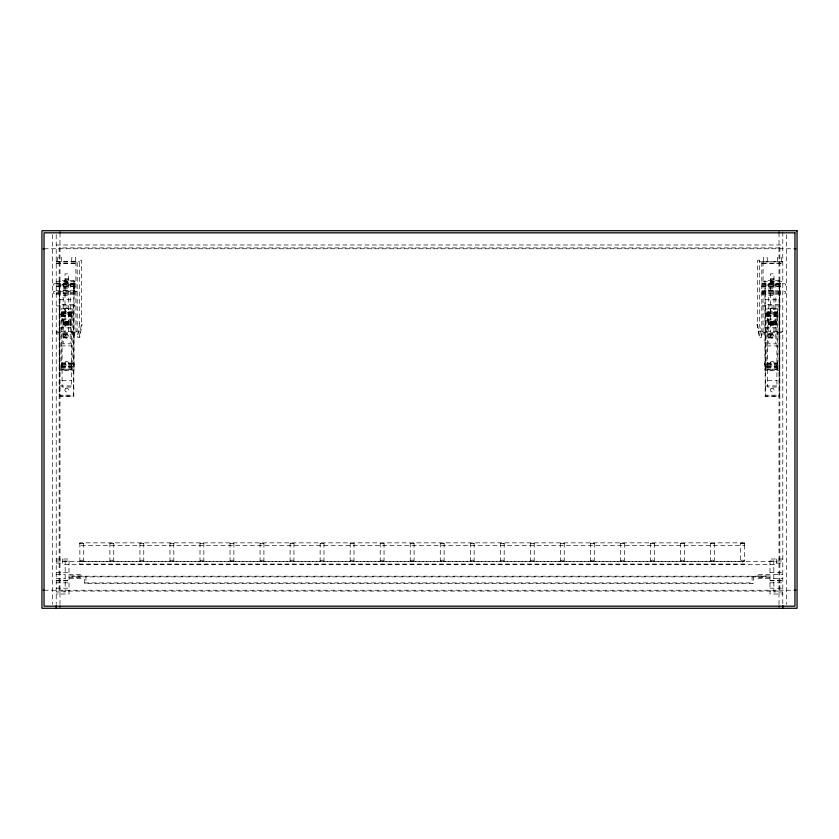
<?xml version="1.0" encoding="UTF-8"?>
<svg xmlns="http://www.w3.org/2000/svg" width="839" height="839" viewBox="0 0 839 839"><rect width="100%" height="100%" fill="white"/><g stroke="black" fill="none" stroke-linecap="round" stroke-linejoin="round"><path stroke-width="0.63" stroke-dasharray="4.2 3.15" d="M74.126 367.094L74.042 363.109M779.641 366.612L779.725 362.983L779.641 367.178L779.725 366.37M73.832 286.445L74 291.143L74 286.445M779.431 286.445L779.599 291.143L779.599 286.445M70.392 321.746L70.224 325.679L70.392 321.064L70.392 325.574M775.991 324.735L768.776 324.567L775.823 323.372L775.991 321.064L775.823 325.679L775.991 321.746M775.991 325.574L775.991 323.372L768.608 323.372M59.275 363.549C59.412 364 59.223 371.677 59.359 363.79M764.874 363.549L764.874 362.983L764.958 367.178L764.958 363.79M73.832 288.794L74 288.071M779.431 288.794L779.599 288.071M79.873 561.113C84.099 557.463 84.099 564.773 79.873 561.113L79.873 543.399L81.792 542.906L83.711 543.399L83.711 561.113M109.909 561.113C114.135 557.463 114.135 564.773 109.909 561.113L109.909 543.399L111.828 542.906L113.747 543.399L113.747 561.113M139.945 561.113C144.161 557.463 144.161 564.773 139.945 561.113L139.945 543.399L141.864 542.906L143.784 543.399L143.784 561.113M169.981 561.113C174.197 557.463 174.197 564.773 169.981 561.113L169.981 543.399L171.89 542.906L173.809 543.399L173.809 561.113M200.007 561.113C204.234 557.463 204.234 564.773 200.007 561.113L200.007 543.399L201.926 542.906L203.846 543.399L203.846 561.113M230.043 561.113C234.259 557.463 234.259 564.773 230.043 561.113L230.043 543.399L231.963 542.906L233.882 543.399L233.882 561.113M260.08 561.113C264.295 557.463 264.295 564.773 260.08 561.113L260.08 543.399L261.999 542.906L263.918 543.399L263.918 561.113M290.105 561.113C294.332 557.463 294.332 564.773 290.105 561.113L290.105 543.399L292.024 542.906L293.944 543.399L293.944 561.113M320.141 561.113C324.357 557.463 324.357 564.773 320.141 561.113L320.141 543.399L322.061 542.906L323.98 543.399L323.98 561.113M350.178 561.113C354.394 557.463 354.394 564.773 350.178 561.113L350.178 543.399L352.097 542.906L354.016 543.399L354.016 561.113M380.203 561.113C384.43 557.463 384.43 564.773 380.203 561.113L380.203 543.399L382.123 542.906L384.042 543.399L384.042 561.113M410.24 561.113C414.466 557.463 414.466 564.773 410.24 561.113L410.24 543.399L412.159 542.906L414.078 543.399L414.078 561.113M440.276 561.113C444.492 557.463 444.492 564.773 440.276 561.113L440.276 543.399L442.195 542.906L444.114 543.399L444.114 561.113M470.301 561.113C474.528 557.463 474.528 564.773 470.301 561.113L470.301 543.399L472.221 542.906L474.14 543.399L474.14 561.113M500.338 561.113C504.564 557.463 504.564 564.773 500.338 561.113L500.338 543.399L502.257 542.906L504.176 543.399L504.176 561.113M530.374 561.113C534.59 557.463 534.59 564.773 530.374 561.113L530.374 543.399L532.293 542.906L534.212 543.399L534.212 561.113M560.4 561.113C564.626 557.463 564.626 564.773 560.4 561.113L560.4 543.399L562.319 542.906L564.238 543.399L564.238 561.113M590.436 561.113C594.662 557.463 594.662 564.773 590.436 561.113L590.436 543.399L592.355 542.906L594.274 543.399L594.274 561.113M620.472 561.113C624.688 557.463 624.688 564.773 620.472 561.113L620.472 543.399L622.391 542.906L624.31 543.399L624.31 561.113M650.508 561.113C654.724 557.463 654.724 564.773 650.508 561.113L650.508 543.399L652.417 542.906L654.336 543.399L654.336 561.113M680.534 561.113C684.76 557.463 684.76 564.773 680.534 561.113L680.534 543.399L682.453 542.906L684.372 543.399L684.372 561.113M710.57 561.113C714.786 557.463 714.786 564.773 710.57 561.113L710.57 543.399L712.489 542.906L714.409 543.399L714.409 561.113M740.606 561.113C742.137 558.575 746.395 561.081 744.371 564.06L79.705 564.06L79.705 561.375L744.371 561.375L742.525 562.12L740.606 561.113L740.606 543.399L742.525 542.906L744.434 543.399L744.434 561.113M83.711 543.399L79.873 543.399M113.747 543.399L109.909 543.399M143.784 543.399L139.945 543.399M173.809 543.399L169.981 543.399M203.846 543.399L200.007 543.399M233.882 543.399L230.043 543.399M263.918 543.399L260.08 543.399M293.944 543.399L290.105 543.399M323.98 543.399L320.141 543.399M354.016 543.399L350.178 543.399M384.042 543.399L380.203 543.399M414.078 543.399L410.24 543.399M444.114 543.399L440.276 543.399M474.14 543.399L470.301 543.399M504.176 543.399L500.338 543.399M534.212 543.399L530.374 543.399M564.238 543.399L560.4 543.399M594.274 543.399L590.436 543.399M624.31 543.399L620.472 543.399M654.336 543.399L650.508 543.399M684.372 543.399L680.534 543.399M714.409 543.399L710.57 543.399M744.434 543.399L740.606 543.399M70.224 321.694L63.177 321.777L70.224 322.186L63.177 323.372L70.224 324.357L63.177 325.05L70.392 324.735M757.533 324.263L756.956 324.357L759.285 337.582L761.592 337.142L760.512 331.017L758.76 331.237M70.224 324.976L63.177 324.567L70.224 323.372L63.177 322.386L70.224 322.186M775.823 321.694L768.776 321.777L775.823 322.186L768.776 323.372L775.823 324.357L768.776 325.05L775.823 324.976M63.177 324.567L70.224 324.357M775.823 322.186L768.776 322.386L775.823 323.372M768.776 324.567L775.823 324.357M56.213 244.988L782.787 244.988M44.047 248.763L794.953 248.763M56.213 261.432L77.188 261.432L77.188 331.741L56.213 331.741M782.787 261.432L761.812 261.432L761.812 331.741L782.787 331.741M56.213 261.82L79.705 261.82M759.295 261.82L782.787 261.82M56.213 263.079L75.93 263.079M763.071 263.079L782.787 263.079M56.213 263.446L77.188 263.446M761.812 263.446L782.787 263.446M65.023 278.726L68.379 278.821M770.621 278.821L773.978 278.726M65.023 279.439L68.379 279.439M770.621 279.439L773.978 279.439M65.023 280.929L68.379 280.929M770.621 280.929L773.978 280.929M56.213 281.537L75.93 281.537M763.071 281.537L782.787 281.537M65.023 282.166L68.379 282.166M770.621 282.166L773.978 282.166M65.023 282.942L68.379 282.942M770.621 282.942L773.978 282.942M56.213 283.163L77.188 283.163M761.812 283.163L782.787 283.163M56.213 283.655L77.188 283.655M761.812 283.655L782.787 283.655M56.213 283.792L53.696 283.792L53.696 285.889L56.213 285.889M782.787 283.792L785.304 283.792L785.304 285.889L782.787 285.889M74.042 284.002L74.126 288.197M56.213 284.841L77.188 284.841M761.812 284.841L782.787 284.841M59.359 285.061L74.042 285.061M764.958 285.061L779.641 285.061M56.213 286.026L77.188 286.026M761.812 286.026L782.787 286.026M56.213 286.519L77.188 286.519M761.812 286.519L782.787 286.519M63.177 286.697L70.224 286.697M768.776 286.697L775.823 286.697M63.177 287.316L70.224 287.316M768.776 287.316L775.823 287.316M63.177 288.794L70.224 288.794M768.776 288.794L775.823 288.794M63.177 290.273L70.224 290.273M768.776 290.273L775.823 290.273M56.213 290.797L77.188 290.797M761.812 290.797L782.787 290.797M59.569 291.143L59.401 286.445M77.188 291.29L53.696 291.427L53.696 293.524L56.213 293.524M761.812 291.29L785.304 291.427L785.304 293.524L782.787 293.524M56.213 292.475L77.188 292.475M761.812 292.475L782.787 292.475M56.213 293.66L77.188 293.66M761.812 293.66L782.787 293.66M56.213 294.153L77.188 294.153M761.812 294.153L782.787 294.153M63.177 295.391L70.224 295.391M768.776 295.391L775.823 295.391M59.569 299.754L73.832 299.754M765.168 299.754L779.431 299.754M56.213 305.889L77.188 305.889M761.812 305.889L782.787 305.889M65.023 308.532L68.379 308.532M770.621 308.532L773.978 308.532M59.569 311.489L59.569 316.188M61.247 311.741L72.154 311.741M766.846 311.741L777.753 311.741M61.247 312.412L72.154 312.297M766.846 312.412L777.753 312.297M61.247 312.842L72.154 312.842M766.846 312.842L777.753 312.842M63.177 313.083L70.224 313.083M768.776 313.083L775.823 313.083M61.247 313.587L72.154 313.587M766.846 313.587L777.753 313.587M61.247 313.755L72.154 313.755M766.846 313.755L777.753 313.755M59.569 314.122L73.832 314.122M765.168 314.122L779.431 314.122M61.247 314.856L72.154 314.856M766.846 314.856L777.753 314.856M61.247 315.265L72.154 315.265M766.846 315.265L777.753 315.265M61.247 315.894L72.154 315.737M766.846 315.894L777.753 315.737M61.247 316.429L72.154 316.429M766.846 316.429L777.753 316.429M62.086 319.03L71.315 319.03M767.685 319.03L776.914 319.03M61.247 320.089L72.154 320.089M766.846 320.089L777.753 320.089M63.177 321.064L63.177 325.574M768.776 321.064L768.776 325.574M65.023 321.694L68.379 321.694M770.621 321.694L773.978 321.694M65.023 322.186L68.379 322.186M770.621 322.186L773.978 322.186M63.009 323.372L70.392 323.372M65.023 324.357L68.379 324.357M770.621 324.357L773.978 324.357M63.009 324.735L70.224 324.787M768.608 324.735L775.823 324.787M65.023 324.976L68.379 324.976M770.621 324.976L773.978 324.976M59.359 327.871L74.042 327.871M764.958 327.871L779.641 327.871M56.213 332.716L75.93 332.716M763.071 332.716L782.787 332.716M63.177 333.838L70.224 333.838M74.042 333.838L74.126 338.033M768.776 333.838L775.823 333.838M56.213 333.974L77.88 333.974M761.12 333.974L782.787 333.974M63.177 334.457L70.224 334.457M768.776 334.457L775.823 334.457M63.177 335.936L70.224 335.936M768.776 335.936L775.823 335.936M63.177 337.173L70.224 337.173M768.776 337.173L775.823 337.173M63.177 337.928L70.224 337.813M768.776 337.928L775.823 337.813M61.247 345.92L72.154 345.92M766.846 345.92L777.753 345.92M61.247 362.983L72.154 362.983M766.846 362.983L777.753 362.983M61.247 363.539L72.154 363.539M766.846 363.539L777.753 363.539M61.247 363.654L72.154 363.654M766.846 363.654L777.753 363.654M61.247 364.829L72.154 364.829M766.846 364.829L777.753 364.829M61.247 364.996L72.154 364.996M766.846 364.996L777.753 364.996M61.247 366.108L72.154 366.108M766.846 366.108L777.753 366.108M61.247 366.507L72.154 366.507M766.846 366.507L777.753 366.507M61.247 366.811L72.154 366.811M766.846 366.811L777.753 366.811M61.247 366.989L72.154 366.989M766.846 366.989L777.753 366.989M61.247 367.136L72.154 367.136M766.846 367.136L777.753 367.136M61.247 368.95L72.154 368.95M766.846 368.95L777.753 368.95M59.359 369.181L74.042 369.181M764.958 369.181L779.641 369.181M62.086 380.696L71.315 380.696M767.685 380.696L776.914 380.696M59.569 385.94L73.832 385.94M765.168 385.94L779.431 385.94M59.569 395.998L73.832 395.998M765.168 395.998L779.431 395.998M56.213 559.015L69.008 559.015L69.008 594.012L56.213 594.012M782.787 559.015L769.992 559.015L769.992 594.012L782.787 594.012M56.213 561.029L69.008 561.029M769.992 561.029L782.787 561.029M62.61 561.658L776.39 561.658M56.213 563.053L62.61 563.053M776.39 563.053L782.787 563.053M56.213 572.397L69.008 572.397M769.992 572.397L782.787 572.397M56.213 574.421L65.169 574.421M69.008 574.421L81.792 574.421L81.792 575.953L69.008 575.953M769.992 574.421L757.208 574.421L757.208 575.953L769.992 575.953M773.831 574.421L782.787 574.421M69.008 577.295L81.792 577.295L81.792 578.501L69.008 578.459M769.992 577.295L757.208 577.295L757.208 578.501L769.992 578.459M56.213 578.501L65.169 578.459M773.831 578.459L782.787 578.501M56.213 580.473L69.008 580.473M769.992 580.473L782.787 580.473M56.213 580.798L69.008 580.798M769.992 580.798L782.787 580.798M56.213 582.832L69.008 582.832M84.708 582.906L753.359 582.906M769.992 582.832L782.787 582.832M56.213 588.17L69.008 588.17M769.992 588.17L782.787 588.17M44.047 590.236L794.953 590.236M56.213 591.977L65.169 591.977L65.169 561.029M782.787 591.977L773.831 591.977L773.831 561.029M80.24 331.237L78.488 331.017L77.408 337.142L79.715 337.582L82.044 324.357L81.467 324.263M786.562 234.658L786.562 604.342M782.787 232.025L782.787 604.342M781.319 261.432L781.319 257.573L777.334 257.573L777.334 261.432M779.011 232.823L779.011 606.178M776.39 559.015L776.39 564.395L62.61 564.395L62.61 559.015M775.823 283.089L775.823 343.833L768.776 343.833L768.776 283.089M773.978 331.699L773.978 273.818L770.621 273.818L770.621 331.699M767.266 261.432L767.266 257.573L763.28 257.573L763.28 261.432M763.071 261.82L763.071 333.974M753.359 576.194L753.359 583.577L84.708 583.577L84.708 576.194M752.09 576.194L752.09 583.577M85.966 576.194L85.966 583.577M75.93 261.82L75.93 333.974M75.72 261.432L75.72 257.573L71.735 257.573L71.735 261.432M70.224 283.089L70.224 343.833L63.177 343.833L63.177 283.089M68.379 331.699L68.379 273.818L65.023 273.818L65.023 331.699M61.666 261.432L61.666 257.573L57.681 257.573L57.681 261.432M59.989 232.823L59.989 606.178M56.213 234.616L56.213 604.342M52.438 234.658L52.438 604.342M79.705 323.644L77.44 336.491L79.327 336.387L81.551 323.802L81.551 260.237L79.705 260.142L79.705 323.644M65.369 308.259L64.813 309.591L65.369 310.923L66.701 311.479L68.032 310.923L68.588 309.591L68.032 308.259L66.701 307.703L65.369 308.259M65.369 335.107L64.813 336.439L65.369 337.771L66.701 338.327L68.032 337.771L68.588 336.439L68.032 335.107L66.701 334.551L65.369 335.107M65.369 361.955L64.813 363.287L65.369 364.619L66.701 365.175L68.032 364.619L68.588 363.287L68.032 361.955L66.701 361.399L65.369 361.955M65.369 388.803L64.813 390.135L65.369 391.467L66.701 392.023L68.032 391.467L68.588 390.135L68.032 388.803L66.701 388.247L65.369 388.803M770.968 308.259L770.412 309.591L770.968 310.923L772.3 311.479L773.631 310.923L774.187 309.591L773.631 308.259L772.3 307.703L770.968 308.259M770.968 335.107L770.412 336.439L770.968 337.771L772.3 338.327L773.631 337.771L774.187 336.439L773.631 335.107L772.3 334.551L770.968 335.107M770.968 361.955L770.412 363.287L770.968 364.619L772.3 365.175L773.631 364.619L774.187 363.287L773.631 361.955L772.3 361.399L770.968 361.955M770.968 388.803L770.412 390.135L770.968 391.467L772.3 392.023L773.631 391.467L774.187 390.135L773.631 388.803L772.3 388.247L770.968 388.803M759.295 260.142L757.449 260.237L757.449 323.802L759.673 336.387L761.56 336.491L759.295 323.644L759.295 260.142M779.851 247.925L59.15 247.925L59.15 591.076L779.851 591.076L779.851 247.925M74.042 280.446L59.359 280.446L59.359 370.723L74.042 370.723L74.042 280.446M779.641 280.446L764.958 280.446L764.958 370.723L779.641 370.723L779.641 280.446M73.832 284.599L59.569 284.599L59.569 396.522L73.832 396.522L73.832 284.599M779.431 284.599L765.168 284.599L765.168 396.522L779.431 396.522L779.431 284.599M73.622 304.557L59.779 304.557L59.779 395.169L73.622 395.169L73.622 304.557M779.221 304.557L765.378 304.557L765.378 395.169L779.221 395.169L779.221 304.557M72.154 308.878L61.247 308.878L61.247 369.926L72.154 369.926L72.154 308.878M777.753 308.878L766.846 308.878L766.846 369.926L777.753 369.926L777.753 308.878M71.315 312.695L62.086 312.695L62.086 387.031L71.315 387.031L71.315 312.695M776.914 312.695L767.685 312.695L767.685 387.031L776.914 387.031L776.914 312.695M744.371 542.854L79.705 542.854L79.705 545.539L744.371 545.539L744.371 542.854M766.017 576.194L72.039 576.194L72.039 576.865L766.017 576.865L766.017 576.194"/><path stroke-width="1.26" d="M43.209 248.763L44.047 248.763M794.953 248.763L795.792 248.763M43.209 590.236L44.047 590.236M794.953 590.236L795.792 590.236M782.787 605.653L782.787 608.275M779.011 231.983L779.011 232.823M779.011 606.178L779.011 607.016M59.989 231.983L59.989 232.823M59.989 606.178L59.989 607.016M56.213 605.653L56.213 608.275M797.05 230.725L41.95 230.725L41.95 608.275L797.05 608.275L797.05 230.725M794.953 232.823L44.047 232.823L44.047 606.178L794.953 606.178L794.953 232.823"/></g></svg>
